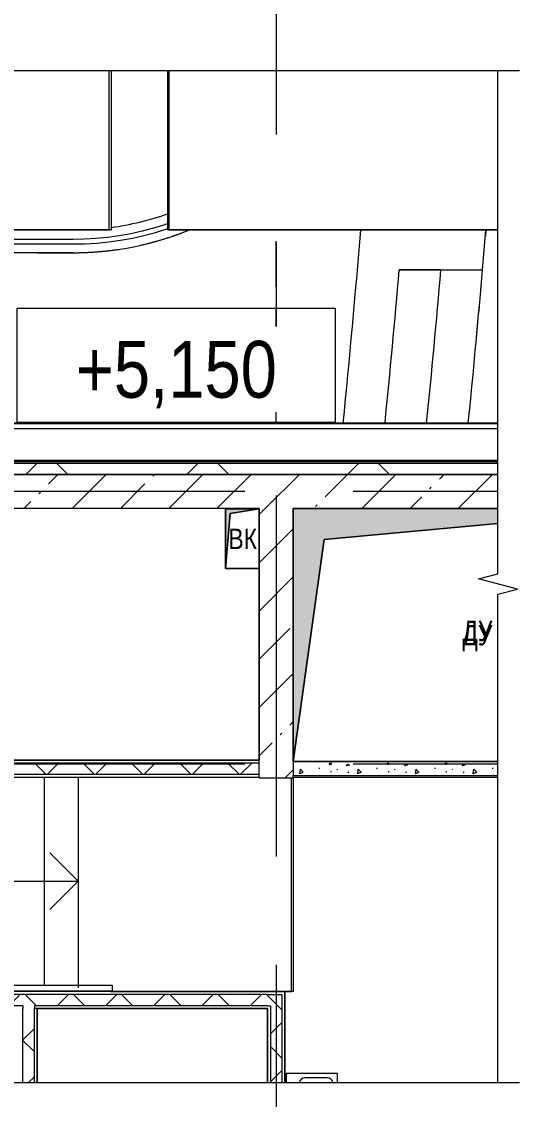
# Model space of a CAD drawing. Header units: millimetres. Extents: x 48966 to 294585, y -43515 to 30344.
# Drawn here: x 290210 to 294585, y -9219 to 264 of the extents above; entities that cross this region are included whole.
import ezdxf

# ---------------------------------------------------------------- set-up
doc = ezdxf.new("R2010")
doc.units = ezdxf.units.MM
doc.linetypes.add('IMPORT-01 Штриховая _2 мм_', pattern=[600, 400, -200])
doc.linetypes.add('Осевые', pattern=[6350, 1270, -952.5, 3175, -952.5])
for name, color, linetype, lineweight in [('_Разделитель помещений_', 7, 'IMPORT-01 Штриховая _2 мм_', 9), ('Высотные отметки', 7, 'Continuous', 9), ('Линии подступенков-1', 7, 'Continuous', 9), ('Линии свеса', 7, 'Continuous', 9), ('Мебель', 7, 'Continuous', 9), ('Обобщенные модели', 7, 'Continuous', 9), ('Общие ребра', 7, 'Continuous', 9), ('Ограждение', 7, 'Continuous', 9), ('Оси-2', 7, 'Осевые', 9), ('Перекрытия', 7, 'Continuous', 9), ('Поручни', 7, 'Continuous', 9), ('Стены', 7, 'Continuous', 9), ('Стены-1', 7, 'Continuous', 18), ('Стрелки вверх', 7, 'Continuous', 9), ('Типовые аннотации', 7, 'Continuous', 9), ('Штриховка разреза-1', 7, 'Continuous', 9), ('Элементы узлов', 7, 'Continuous', 9), ('Элементы узлов-1', 7, 'Continuous', 5)]:
    doc.layers.add(name, color=color, linetype=linetype, lineweight=lineweight)
doc.layers.add('Обобщенные модели-2', color=7, linetype='Continuous', lineweight=9, true_color=0xffbc79)
doc.layers.add('Сантехнические приборы-1', color=7, linetype='Continuous', lineweight=9, true_color=0xaaaaaa)
doc.styles.add('Arial', font='Arial.ttf', dxfattribs={"width": 0.8, "height": 180})
doc.styles.add('Arial Narrow', font='Arial Narrow.ttf', dxfattribs={"height": 500})
pattern_1 = [(45, (169515.5, 0), (-212.132, 212.132), []), (135, (169515.5, 0), (-212.132, -212.132), [])]
pattern_2 = [(45, (169515.5, 0), (-424.264, 424.264), [600, -100, 20, -100]), (45, (169515.5, 424), (-424.264, 424.264), [])]

# ---------------------------------------------------------------- blocks, each defined once
blk = doc.blocks.new('Ограждение - Ограждение-2485472-План 4-го этажа на отм_ _10_050')
at = {"layer": 'Поручни'}
for p, q in [((118491.3, -17825.4), (121191.3, -17825.4)), ((118491.3, -17876.2), (118491.3, -17825.4)), ((121191.3, -17825.4), (121491.3, -17825.4)), ((121491.3, -17825.4), (121491.3, -17876.2)), ((118491.3, -17876.2), (121191.3, -17876.2)), ((121191.3, -17876.2), (121491.3, -17876.2))]:
    blk.add_line(p, q, dxfattribs=at)
blk = doc.blocks.new('170_ОтверстиеПрямоугольноеВертикальное - 170_ОтверстиеПрямоугольноеВертикальное-5689258-План 4-го этажа на отм_ _10_050')
at = {"layer": 'Обобщенные модели'}
for p, q in [((-1614.8, -1112.5), (-1614.8, 1112.5)), ((-1614.8, 1112.5), (185.2, 1112.5)), ((185.2, -1112.5), (-1614.8, -1112.5))]:
    blk.add_line(p, q, dxfattribs=at)
blk = doc.blocks.new('170_ОтверстиеПрямоугольноеВертикальное - 170_ОтверстиеПрямоугольноеВертикальное-5689278-План 4-го этажа на отм_ _10_050')
at = {"layer": 'Обобщенные модели'}
for p, q in [((-147.5, -262.5), (-147.5, 262.5)), ((-147.5, 262.5), (147.5, 262.5)), ((147.5, 262.5), (147.5, -262.5)), ((147.5, -262.5), (-147.5, -262.5))]:
    blk.add_line(p, q, dxfattribs=at)
blk = doc.blocks.new('Кухонная мойка-Островок - 450 x 450 мм-4968301-План 4-го этажа на отм_ _10_050')
at = {"layer": 'Сантехнические приборы-1'}
for p, q in [((240.7, 227.3), (160.7, 227.3)), ((240.7, -222.7), (240.7, 227.3)), ((202.6, -133.8), (202.6, 62.2)), ((160.7, -222.7), (240.7, -222.7))]:
    blk.add_line(p, q, dxfattribs=at)
for centre, start, end in [((151.8, 62.2), 360, 78.85054), ((151.8, -133.8), 281.14946, 0)]:
    blk.add_arc(centre, 50.8, start, end, dxfattribs=at)
blk = doc.blocks.new('Зрительские места_балкон1 - Зрительские места_балкон1-V68-План 4-го этажа на отм_ _10_050')
at = {"layer": 'Мебель'}
for p, q in [((-4006.3, -17150.1), (-4010.8, -17204.9)), ((-4767.6, -17500), (-4037.1, -17500)), ((-4401.6, -17500), (-4767.6, -17500)), ((-4401.6, -17500), (-4037.1, -17500))]:
    blk.add_line(p, q, dxfattribs=at)
for centre, start, end in [((-96775, -9650), 354.25984, 355.322649), ((-95675, -9650), 354.25984, 355.322649), ((-96407, -9650), 354.259856, 355.10389), ((-96407, -9650), 354.259856, 355.10389), ((-96041, -9650), 354.259856, 355.10389), ((-96041, -9650), 354.259856, 355.10389), ((-95675, -9650), 354.732393, 354.901113)]:
    blk.add_arc(centre, 91975, start, end, dxfattribs=at)
blk = doc.blocks.new('Ограждение - Ограждение-V69-План 4-го этажа на отм_ _10_050')
at = {"layer": 'Поручни'}
for p, q in [((121146.6, -11265.9), (114231.6, -11265.9)), ((114231.6, -11305.9), (121146.6, -11305.9)), ((113714.6, -11782.9), (113714.6, -11792.9)), ((113754.6, -11792.9), (113754.6, -11782.9))]:
    blk.add_line(p, q, dxfattribs=at)
at = {"layer": 'Поручни', "flags": 128}
for points in [[(121981, -11127), (121953, -11136.8), (121854.3, -11167.1), (121754.3, -11193.4), (121653.5, -11215.7), (121551.8, -11233.9), (121449.4, -11248.1), (121346.6, -11258.1), (121243.5, -11264.1), (121146.6, -11265.9)], [(121146.6, -11305.9), (121251.5, -11303.8), (121356.2, -11297.5), (121460.6, -11287), (121564.5, -11272.4), (121667.7, -11253.6), (121770.1, -11230.7), (121871.5, -11203.7), (121971.7, -11172.7), (121980.9, -11169.5)], [(114231.6, -11265.9), (114210.9, -11266.3), (114190.3, -11267.5), (114169.7, -11269.6), (114149.3, -11272.5), (114128.9, -11276.2), (114108.7, -11280.7), (114088.7, -11286), (114069, -11292.1), (114049.5, -11299), (114030.3, -11306.7)], [(114030.1, -11350.6), (114041.1, -11345.6), (114058.8, -11338.3), (114076.7, -11331.7), (114094.9, -11325.9), (114113.2, -11320.8), (114131.8, -11316.4), (114150.5, -11312.8), (114169.4, -11310), (114188.4, -11307.8), (114207.4, -11306.5), (114226.5, -11305.9), (114231.6, -11305.9)], [(113720, -11708.9), (113719, -11715.4), (113716.8, -11736), (113715.3, -11756.6), (113714.7, -11777.3), (113714.6, -11782.9)], [(113754.6, -11782.9), (113755, -11763.8), (113756.1, -11744.8), (113758.1, -11725.8), (113759.1, -11718.2)]]:
    blk.add_lwpolyline(points, dxfattribs=at)
blk = doc.blocks.new('Рефлектор_2 - Рефлектор_2-V70-План 4-го этажа на отм_ _10_050')
at = {"layer": 'Мебель'}
for p, q in [((-6201.7, -15000), (-6201.7, -13600)), ((-6185.9, -13600), (-6185.9, -15000)), ((-5685.9, -15000), (-5685.9, -13600)), ((-5678.9, -13600), (-5678.9, -15000)), ((-6185.9, -15000), (-11269, -15000)), ((-11262, -15000), (-6201.7, -15000)), ((-6201.7, -15000), (-6185.9, -15000)), ((-2785.1, -15000), (-5685.9, -15000)), ((-5685.9, -15000), (-5678.9, -15000)), ((-5678.9, -15000), (-2785.1, -15000))]:
    blk.add_line(p, q, dxfattribs=at)
blk = doc.blocks.new('Линия разрыва1 - М 200-6492702-План 4-го этажа на отм_ _10_050')
at = {"layer": 'Элементы узлов'}
for p, q in [((45.1, 172.4), (-44.1, -170.5)), ((90.2, 0), (45.1, 172.4)), ((-88.3, 0), (-4513.5, 0)), ((-44.1, -170.5), (-88.3, 0)), ((4386.5, 0), (90.2, 0))]:
    blk.add_line(p, q, dxfattribs=at)
blk = doc.blocks.new('Линия разрыва1 - М 200-6492712-План 4-го этажа на отм_ _10_050')
at = {"layer": 'Элементы узлов'}
blk.add_line((12130.8, 0), (90.2, 0), dxfattribs=at)
blk = doc.blocks.new('Линия разрыва1 - М 200-V71-План 4-го этажа на отм_ _10_050')
at = {"layer": 'Элементы узлов'}
blk.add_line((-88.3, 0), (-12130.8, 0), dxfattribs=at)
blk = doc.blocks.new('Высотные отметки - Высотная отметка - Рамка_14мм длина-4459141-План 4-го этажа на отм_ _10_050')
at = {"layer": 'Высотные отметки'}
for p, q in [((7, 5), (-7, 5)), ((-7, 5), (-7, 0)), ((7, 0), (7, 5)), ((-7, 0), (7, 0))]:
    blk.add_line(p, q, dxfattribs=at)

msp = doc.modelspace()

# ---------------------------------------------------------------- hatches: boundary and pattern name
at = {"layer": 'Штриховка разреза-1'}
h = msp.add_hatch(dxfattribs=at)
h.set_pattern_fill('FP_3', color=256, style=0, pattern_type=2)
h.set_pattern_definition([(45, (169515.5, 0), (-707.107, 707.107), []), (135, (169515.5, 0), (-707.107, -707.107), [])])
h.paths.add_polyline_path([(273997.1, -3719.5), (274547.1, -3719.5), (274547.1, -3619.5), (273997.1, -3619.5)], flags=0)
h.paths.add_polyline_path([(275447.1, -3719.5), (276497.1, -3719.5), (276497.1, -3619.5), (275447.1, -3619.5)], flags=0)
h.paths.add_polyline_path([(294397.1, -3719.5), (294397.1, -3619.5), (277397.1, -3619.5), (277397.1, -3719.5), (293825.5, -3719.5)], flags=0)
h = msp.add_hatch(dxfattribs=at)
h.set_pattern_fill('FP_4', color=256, style=0, pattern_type=2)
h.set_pattern_definition(pattern_2)
h.paths.add_polyline_path([(294397.1, -4019.5), (294397.1, -3719.5), (286402.1, -3719.5), (286402.1, -4019.5), (293825.5, -4019.5)], flags=0)
h.paths.add_polyline_path([(275897.1, -4019.5), (276202.6, -4019.5), (276202.6, -3719.5), (275897.1, -3719.5)], flags=0)
h = msp.add_hatch(dxfattribs=at)
h.set_pattern_fill('FP_4', color=256, style=0, pattern_type=2)
h.set_pattern_definition(pattern_2)
h.paths.add_polyline_path([(292297.1, -6389.5), (292597.1, -6389.5), (292597.1, -4019.5), (292297.1, -4019.5), (292297.1, -6384.5)], flags=0)
h = msp.add_hatch(dxfattribs=at)
h.set_pattern_fill('FP_18', color=256, style=0, pattern_type=2)
h.set_pattern_definition([(315, (169718.7, 20.32), (507.9997, 0), [7.184, -711.236]), (63.435, (169794.9, 76.2), (-0.0009, 508.0002), [11.359, -1124.563]), (90, (169637.4, 60.96), (-508, 508), [10.16, -497.84]), (315, (169515.5, 127), (507.9997, 0), [7.184, -711.236]), (270, (169845.7, 40.64), (508, -508), [6.706, -501.294]), (270, (169728.85, 386.1), (508, -508), [6.706, -501.294]), (45, (169799.97, 441.96), (0, 507.9997), [7.184, -711.236]), (90, (169698.37, 182.9), (-508, 508), [6.706, -501.294]), (90, (169637.4, 259.1), (-508, 508), [6.706, -501.294]), (270, (169794.9, 238.76), (508, -508), [6.706, -501.294]), (45, (169642.5, 426.72), (0, 507.9997), [7.184, -711.236]), (45, (169535.8, 284.48), (0, 507.9997), [7.184, -711.236]), (270, (169525.65, 492.76), (508, -508), [6.706, -501.294]), (315, (169850.77, 406.4), (507.9997, 0), [7.184, -711.236]), (90, (169993, 71.1), (-508, 508), [6.706, -501.294]), (315, (169871.1, 137.16), (507.9997, 0), [7.184, -711.236]), (90, (169993, 264.16), (-508, 508), [10.16, -497.84]), (90, (169998.1, 436.9), (-508, 508), [6.706, -501.294]), (90, (169891.4, 294.64), (-508, 508), [6.706, -501.294]), (315, (169876.17, 497.84), (507.9997, 0), [7.184, -711.236]), (0, (169993, 497.84), (508, 508), [6.706, -501.294]), (315, (169606.93, 508), (507.9997, 0), [7.184, -711.236]), (270, (169749.17, 132.1), (508, -508), [6.706, -501.294]), (0, (169967.6, 172.7), (508, 508), [6.706, -501.294]), (56.31, (169789.81, 5.08), (507.99879, 1016.00085), [18.316, -1813.304]), (315, (169799.97, 20.32), (507.9997, 0), [14.368, -704.052]), (194.036, (169810.13, 10.16), (-1524.00192, -507.99336), [20.945, -2073.593]), (60.255, (169545.973, 45.72), (508.001493, 1015.99859), [40.956, -4054.671]), (293.199, (169566.29, 81.28), (508.006508, -1015.996307), [38.688, -3830.124]), (180, (169581.53, 45.7), (-508, -508), [35.56, -472.44]), (63.435, (169535.81, 213.36), (-0.0009, 508.0002), [22.718, -1113.204]), (315, (169545.97, 233.68), (507.9997, 0), [14.368, -704.052]), (206.565, (169556.13, 223.52), (-508.00066, -508.0002), [22.718, -1113.204]), (66.801, (169901.57, 50.8), (1016.01901, 2539.993042), [38.688, -3830.124]), (296.565, (169916.81, 86.36), (508.0002, -508.00066), [34.078, -1101.845]), (189.462, (169932.05, 55.88), (-2540.002556, -507.985985), [30.901, -3059.143]), (82.875, (169718.693, 248.92), (-0.000517, 507.999884), [40.956, -4054.671]), (315, (169723.77, 289.56), (507.9997, 0), [35.921, -682.5]), (206.565, (169749.17, 264.16), (-508.00066, -508.0002), [34.078, -1101.845]), (71.565, (169891.41, 223.52), (0.00014, 507.99998), [16.064, -1590.373]), (326.31, (169896.5, 238.76), (1016.00085, -507.99879), [18.316, -1813.304]), (194.036, (169911.73, 228.6), (-1524.00192, -507.99336), [20.945, -2073.593]), (60.255, (169683.133, 472.44), (508.001493, 1015.99859), [40.956, -4054.671]), (288.435, (169703.45, 508), (508.0012, -1015.99951), [32.129, -1574.308]), (189.462, (169713.61, 477.52), (-2540.002556, -507.985985), [30.901, -3059.143]), (63.435, (169556.13, 411.48), (-0.0009, 508.0002), [34.078, -1101.845]), (296.565, (169571.37, 441.96), (508.0002, -508.00066), [34.078, -1101.845]), (180, (169586.6, 411.5), (-508, -508), [30.48, -477.52]), (56.31, (169622.17, 320.04), (507.99879, 1016.00085), [18.316, -1813.304]), (326.31, (169632.33, 335.28), (1016.00085, -507.99879), [18.316, -1813.304]), (191.31, (169647.57, 325.12), (-2031.99947, -508.00241), [25.903, -2564.399]), (63.435, (169794.9, 365.76), (-0.0009, 508.0002), [22.718, -1113.204]), (326.31, (169805.05, 386.08), (1016.00085, -507.99879), [18.316, -1813.304]), (201.801, (169820.29, 375.92), (-1016.00392, -507.992605), [27.357, -2708.307]), (60.255, (169906.653, 416.56), (508.001493, 1015.99859), [40.956, -4054.671]), (288.435, (169926.97, 452.12), (508.0012, -1015.99951), [32.129, -1574.308]), (189.462, (169937.13, 421.64), (-2540.002556, -507.985985), [30.901, -3059.143]), (56.31, (169977.77, 330.2), (507.99879, 1016.00085), [18.316, -1813.304]), (315, (169987.93, 345.44), (507.9997, 0), [14.368, -704.052]), (194.036, (169998.09, 335.28), (-1524.00192, -507.99336), [20.945, -2073.593])])
h.paths.add_polyline_path([(294397.1, -6369.5), (294397.1, -6244.5), (292597.1, -6244.5), (292597.1, -6369.5)], flags=0)
h = msp.add_hatch(dxfattribs=at)
h.set_pattern_fill('FP_5', color=256, style=0, pattern_type=2)
h.set_pattern_definition(pattern_1)
h.paths.add_polyline_path([(288002.1, -6359.5), (292297.1, -6359.5), (292297.1, -6259.5), (288002.1, -6259.5)], flags=0)
h = msp.add_hatch(dxfattribs=at)
h.set_pattern_fill('FP_5', color=256, style=0, pattern_type=2)
h.set_pattern_definition(pattern_1)
h.paths.add_polyline_path([(287077.1, -8394.5), (292397.1, -8394.5), (292397.1, -8294.5), (277872.1, -8294.5), (277872.1, -8394.5), (286977.1, -8394.5)], flags=0)
h = msp.add_hatch(dxfattribs=at)
h.set_pattern_fill('FP_5', color=256, style=0, pattern_type=2)
h.set_pattern_definition(pattern_1)
h.paths.add_polyline_path([(292497.1, -9069.5), (292497.1, -8294.5), (292397.1, -8294.5), (292397.1, -9069.5), (292469.2, -9069.5)], flags=0)
h = msp.add_hatch(dxfattribs=at)
h.set_pattern_fill('FP_5', color=256, style=0, pattern_type=2)
h.set_pattern_definition(pattern_1)
h.paths.add_polyline_path([(290293.5, -9069.5), (290322.1, -9069.5), (290322.1, -8394.5), (290222.1, -8394.5), (290222.1, -9069.5), (290245.2, -9069.5)], flags=0)
at = {"layer": 'Элементы узлов-1'}
for points in [[(292002.1, -4547), (292043.1, -4063), (292297.1, -4022), (292002.1, -4022)], [(292597.1, -6244.5), (292869.9, -4292.2), (294397.1, -4151.3), (294397.1, -4019.5), (292597.1, -4019.5), (292597.1, -4615.4)]]:
    msp.add_hatch(color=256, dxfattribs=at).paths.add_polyline_path(points, flags=0)

# ---------------------------------------------------------------- linework, layer by layer
at = {"layer": '_Разделитель помещений_'}
for p, q in [((292447.1, -3268.5), (292447.1, -1569.5)), ((283747.1, -1769.5), (290662.1, -1769.5))]:
    msp.add_line(p, q, dxfattribs=at)
msp.add_arc((290662.1, 930.5), 2700, 270, 291.99623, dxfattribs=at)
at = {"layer": 'Высотные отметки'}
msp.add_line((291568.8, -3259.6), (291568.8, -3259.6), dxfattribs=at)
msp.add_line((291568.8, -3259.6), (291568.8, -3259.6), dxfattribs=at)
at = {"layer": 'Линии подступенков-1'}
for p, q in [((290406.8, -6384.5), (290406.8, -8212)), ((290706.8, -6384.5), (290706.8, -8237.8))]:
    msp.add_line(p, q, dxfattribs=at)
at = {"layer": 'Линии свеса'}
for p, q in [((290406.8, -6384.5), (290406.8, -8212)), ((290706.8, -6384.5), (290706.8, -8237.8))]:
    msp.add_line(p, q, dxfattribs=at)
at = {"layer": 'Обобщенные модели-2'}
for p, q in [((292297.1, -4022), (292002.1, -4022)), ((292002.1, -4022), (292002.1, -4547)), ((292297.1, -4547), (292297.1, -4022)), ((294397.1, -4019.5), (292597.1, -4019.5)), ((292597.1, -4019.5), (292597.1, -6244.5)), ((292002.1, -4547), (292297.1, -4547)), ((292597.1, -6244.5), (294397.1, -6244.5))]:
    msp.add_line(p, q, dxfattribs=at)
at = {"layer": 'Общие ребра'}
for p, q in [((277397.1, -3270.5), (294397.1, -3270.5)), ((277397.1, -3315.5), (294397.1, -3315.5)), ((277397.1, -3593.5), (294397.1, -3593.5)), ((277397.1, -3595.5), (294397.1, -3595.5)), ((277397.1, -3607.5), (294397.1, -3607.5)), ((277397.1, -3619.5), (294397.1, -3619.5)), ((294397.1, -3719.5), (286402.1, -3719.5)), ((286402.1, -3719.5), (294397.1, -3719.5)), ((292297.1, -6259.5), (292297.1, -6234.5)), ((292597.1, -6169.5), (292597.1, -6369.5)), ((292297.1, -6259.5), (288002.1, -6259.5)), ((292297.1, -6359.5), (292297.1, -6259.5)), ((292297.1, -6359.5), (288002.1, -6359.5)), ((288002.1, -6384.5), (291006.8, -6384.5)), ((291006.8, -6384.5), (292295.1, -6384.5)), ((292297.1, -6384.5), (292297.1, -6359.5)), ((292372.1, -8294.5), (277872.1, -8294.5)), ((292372.1, -8294.5), (292397.1, -8294.5)), ((292397.1, -8294.5), (292497.1, -8294.5)), ((292497.1, -8294.5), (292497.1, -9069.5)), ((292522.1, -9069.5), (292522.1, -8269.5)), ((290222.1, -8394.5), (288607.1, -8394.5)), ((290222.1, -8394.5), (290222.1, -8419.5)), ((290222.1, -9069.5), (290222.1, -8419.5)), ((292372.1, -8394.5), (290322.1, -8394.5)), ((290322.1, -8394.5), (290322.1, -8419.5)), ((290347.1, -8419.5), (290322.1, -8419.5)), ((290322.1, -9069.5), (290322.1, -8419.5)), ((292372.1, -8394.5), (292397.1, -8394.5)), ((292397.1, -8394.5), (292397.1, -9069.5))]:
    msp.add_line(p, q, dxfattribs=at)
at = {"layer": 'Оси-2'}
for p, q in [((292447.1, 11017.1), (292447.1, -13042.2)), ((294394.6, -169.5), (268100.1, -169.5)), ((294394.6, -3869.5), (268100.1, -3869.5)), ((294394.6, -6269.5), (268100.1, -6269.5))]:
    msp.add_line(p, q, dxfattribs=at)
at = {"layer": 'Перекрытия'}
for p, q in [((290662.1, -1569.5), (283747.1, -1569.5)), ((290662.1, -1769.5), (283747.1, -1769.5)), ((276202.6, -3719.5), (294089.5, -3719.5)), ((292297.1, -4019.5), (286397.1, -4019.5)), ((292297.1, -6234.5), (292297.1, -4019.5)), ((286647.1, -6234.5), (292297.1, -6234.5)), ((292297.1, -6387.4), (290991.8, -6387.4)), ((292582.1, -8269.5), (292582.1, -6389.2)), ((294397.1, -6387.4), (292597.1, -6387.4)), ((292597.1, -6387.4), (292597.1, -8269.5)), ((290991.8, -8269.5), (292582.1, -8269.5)), ((292597.1, -8269.5), (292522.1, -8269.5)), ((292522.1, -8269.5), (292522.1, -9069.5)), ((292372.1, -8419.5), (290347.1, -8419.5)), ((290347.1, -8419.5), (290347.1, -9069.5)), ((292372.1, -9069.5), (292372.1, -8419.5))]:
    msp.add_line(p, q, dxfattribs=at)
for radius, start, end in [(2500, 277.68397, 289.50067), (2700, 270, 292.15559)]:
    msp.add_arc((290662.1, 930.5), radius, start, end, dxfattribs=at)
at = {"layer": 'Стены'}
for p, q in [((286649.1, -6232.5), (292295.1, -6232.5)), ((292297.1, -6234.5), (288002.1, -6234.5))]:
    msp.add_line(p, q, dxfattribs=at)
at = {"layer": 'Стены-1'}
for p, q in [((294397.1, -3268.5), (277397.1, -3268.5)), ((292297.1, -4019.5), (286402.1, -4019.5)), ((292297.1, -4019.5), (292297.1, -6234.5)), ((294397.1, -4019.5), (292597.1, -4019.5)), ((292597.1, -6169.5), (292597.1, -4019.5)), ((292297.1, -6234.5), (288002.1, -6234.5)), ((292297.1, -6384.5), (292295.1, -6384.5)), ((292297.1, -6384.5), (292297.1, -6389.5)), ((292297.1, -6389.5), (292597.1, -6389.5)), ((292597.1, -6389.5), (292597.1, -6369.5)), ((292597.1, -6369.5), (294397.1, -6369.5)), ((292372.1, -8269.5), (277847.1, -8269.5)), ((292497.1, -8269.5), (292372.1, -8269.5)), ((292522.1, -8269.5), (292497.1, -8269.5)), ((290347.1, -8419.5), (292372.1, -8419.5)), ((290347.1, -9069.5), (290347.1, -8419.5)), ((292372.1, -8419.5), (292372.1, -9069.5))]:
    msp.add_line(p, q, dxfattribs=at)
at = {"layer": 'Стрелки вверх'}
for p, q in [((290706.8, -7297.8), (290456.8, -7047.8)), ((290106.8, -7297.8), (290406.8, -7297.8)), ((290406.8, -7297.8), (290706.8, -7297.8)), ((290706.8, -7297.8), (290456.8, -7547.8))]:
    msp.add_line(p, q, dxfattribs=at)
at = {"layer": 'Элементы узлов'}
for p, q in [((292297.1, -4022), (292002.1, -4022)), ((292002.1, -4022), (292002.1, -4547)), ((292043.1, -4063), (292002.1, -4547)), ((292002.1, -4547), (292043.1, -4063)), ((292297.1, -4022), (292043.1, -4063)), ((292043.1, -4063), (292297.1, -4022)), ((292297.1, -4547), (292297.1, -4022)), ((294397.1, -4019.5), (292597.1, -4019.5)), ((292597.1, -4019.5), (292597.1, -6244.5)), ((294397.1, -4151.3), (292869.8, -4292.2)), ((292869.8, -4292.2), (294397.1, -4151.3)), ((292869.8, -4292.2), (292597.1, -6244.5)), ((292597.1, -6244.5), (292869.8, -4292.2)), ((292002.1, -4547), (292297.1, -4547)), ((292597.1, -6244.5), (294397.1, -6244.5))]:
    msp.add_line(p, q, dxfattribs=at)

# ---------------------------------------------------------------- block references
at = {"layer": 'Высотные отметки', "xscale": 199.9999999999999, "yscale": 199.9999999999999, "zscale": 199.9999999999999}
msp.add_blockref('Высотные отметки - Высотная отметка - Рамка_14мм длина-4459141-План 4-го этажа на отм_ _10_050', (291568.8, -3259.6), dxfattribs=at)
at = {"layer": 'Мебель'}
for name, p in [('Рефлектор_2 - Рефлектор_2-V70-План 4-го этажа на отм_ _10_050', (297182.2, 13430.5)), ('Зрительские места_балкон1 - Зрительские места_балкон1-V68-План 4-го этажа на отм_ _10_050', (298297.1, 15580.5))]:
    msp.add_blockref(name, p, dxfattribs=at)
at = {"layer": 'Ограждение'}
for name in ['Ограждение - Ограждение-V69-План 4-го этажа на отм_ _10_050', 'Ограждение - Ограждение-2485472-План 4-го этажа на отм_ _10_050']:
    msp.add_blockref(name, (169515.5, 9613.4), dxfattribs=at)
at = {"layer": 'Сантехнические приборы-1', "rotation": 89.9999999999997}
msp.add_blockref('Кухонная мойка-Островок - 450 x 450 мм-4968301-План 4-го этажа на отм_ _10_050', (292762.7, -9230.2), dxfattribs=at)
at = {"layer": 'Элементы узлов'}
for name, p in [('Линия разрыва1 - М 200-6492712-План 4-го этажа на отм_ _10_050', (282454.6, -169.5)), ('170_ОтверстиеПрямоугольноеВертикальное - 170_ОтверстиеПрямоугольноеВертикальное-5689278-План 4-го этажа на отм_ _10_050', (292149.6, -4284.5)), ('170_ОтверстиеПрямоугольноеВертикальное - 170_ОтверстиеПрямоугольноеВертикальное-5689258-План 4-го этажа на отм_ _10_050', (294211.9, -5132))]:
    msp.add_blockref(name, p, dxfattribs=at)
for name, p, rotation in [('Линия разрыва1 - М 200-6492702-План 4-го этажа на отм_ _10_050', (294397.1, -4683), 269.9999999999999), ('Линия разрыва1 - М 200-V71-План 4-го этажа на отм_ _10_050', (282454.6, -9069.5), 180)]:
    msp.add_blockref(name, p, dxfattribs=dict(at, rotation=rotation))

# ---------------------------------------------------------------- texts
at = {"layer": 'Типовые аннотации', "char_height": 180, "attachment_point": 1, "style": 'Arial'}
for s, insert, width in [('ВК', (292027.4, -4196.5), 307.848), ('ДУ', (294084.3, -5006.5), 320.675), ('ДУ', (294084.1, -5044), 320.675)]:
    msp.add_mtext(s, dxfattribs=dict(at, insert=insert, width=width))

# ---------------------------------------------------------------- next in the draw order: texts
at = {"layer": 'Высотные отметки', "insert": (290686.1, -2545.3), "char_height": 500, "width": 2118.479, "attachment_point": 1, "line_spacing_factor": 0.974696, "style": 'Arial Narrow', "bg_fill": 3, "box_fill_scale": 1.25, "bg_fill_color": 256, "bg_fill_true_color": 13158600, "bg_fill_transparency": 0}
msp.add_mtext('+5,150', dxfattribs=at)

doc.saveas('drawing.dxf')
